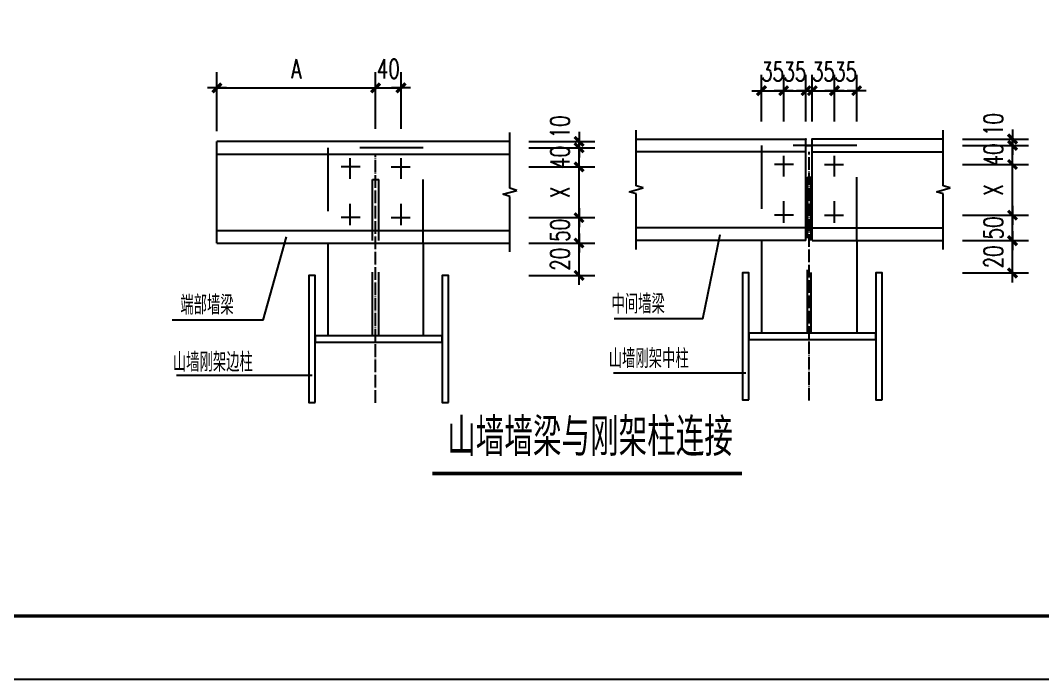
# Model space of a CAD drawing. Extents: x -1389621 to 57380, y -92505 to 283644.
# Drawn here: x -14840 to 4482, y 56395 to 68855 of the extents above; entities that cross this region are included whole.
import ezdxf

# ---------------------------------------------------------------- set-up
doc = ezdxf.new("R2010")
doc.units = 0
doc.header["$LTSCALE"] = 100
doc.header["$MEASUREMENT"] = 0
for name, pattern in [('ACAD_ISO04W100', [30, 24, -3, 0, -3]), ('DOTE', [2.42, 2, -0.2, 0.02, -0.2]), ('F', [0.75, 0.5, -0.25])]:
    doc.linetypes.add(name, pattern=pattern)
doc.layers.get('0').update_dxf_attribs({"linetype": 'CONTINUOUS'})
doc.layers.get('Defpoints').update_dxf_attribs({"linetype": 'CONTINUOUS'})
for name, color, linetype in [('AXIS', 3, 'CONTINUOUS'), ('BORDER', 7, 'CONTINUOUS'), ('DOTE', 1, 'DOTE'), ('TDB_中实线', 7, 'CONTINUOUS'), ('TDB_中心线', 4, 'ACAD_ISO04W100'), ('TDB_文字', 3, 'CONTINUOUS'), ('TDB_细实线', 1, 'CONTINUOUS'), ('TDB_虚线', 2, 'F'), ('TEXT', 7, 'CONTINUOUS'), ('钢梁', 6, 'CONTINUOUS')]:
    doc.layers.add(name, color=color, linetype=linetype)
doc.styles.add('_HZTXT', font='txt.shx', dxfattribs={"width": 0.7, "bigfont": 'HZTXT.shx'})
doc.styles.add('DIM_FONT', font='SIMPLEX', dxfattribs={"width": 0.7, "bigfont": 'GBCBIG'})
doc.styles.add('TSSD_REIN', font='Tssdeng.shx', dxfattribs={"width": 0.7, "bigfont": 'hztxt.shx'})
doc.dimstyles.new('dimn', dxfattribs={"dimtxt": 300, "dimasz": 1, "dimexe": 250, "dimexo": 300, "dimgap": 150, "dimtad": 1, "dimdec": 0, "dimzin": 0, "dimdsep": 46, "dimtxsty": 'DIM_FONT', "dimblk": '_DIMX', "dimcen": 1, "dimclrt": 7, "dimadec": 1, "dimazin": 0, "dimtfac": 1, "dimtdec": 0, "dimtix": 1, "dimtmove": 2, "dimatfit": 3, "dimfxl": 0, "dimtolj": 1, "dimtzin": 0, "dimarcsym": 0})

# ---------------------------------------------------------------- blocks, each defined once
blk = doc.blocks.new('_DIMX')
blk.add_line((-150, 0), (150, 0))
at = {"const_width": 50}
blk.add_lwpolyline([(-70, -70), (70, 70)], dxfattribs=at)
blk = doc.blocks.new('*D2497')
at = {"layer": 'AXIS', "color": 0, "linetype": 'Continuous', "lineweight": -2, "ltscale": 100}
for p, q in [((-560643, -276477), (-559603, -276477)), ((-559853, -276476), (-559853, -276475)), ((-559853, -276987), (-559853, -276477)), ((-560643, -276987), (-559603, -276987)), ((-559853, -276988), (-559853, -276989))]:
    blk.add_line(p, q, dxfattribs=at)
at = {"layer": 'Defpoints', "color": 0, "linetype": 'Continuous', "ltscale": 100}
for p in [(-560943, -276477), (-559853, -276477), (-560943, -276987)]:
    blk.add_point(p, dxfattribs=at)
at = {"layer": 'AXIS', "color": 0, "linetype": 'Continuous', "lineweight": -2, "ltscale": 100, "xscale": 1.00005, "yscale": 1.00005, "zscale": 1.00005}
for p, rotation in [((-559853, -276477), 270), ((-559853, -276987), 90)]:
    blk.add_blockref('_DIMX', p, dxfattribs=dict(at, rotation=rotation))
at = {"layer": 'AXIS', "color": 7, "linetype": 'Continuous', "ltscale": 100, "insert": (-560153, -276732), "char_height": 300, "attachment_point": 5, "rotation": 90, "style": 'DIM_FONT'}
blk.add_mtext('20', dxfattribs=at)
blk = doc.blocks.new('*D2498')
at = {"layer": 'AXIS', "color": 0, "linetype": 'Continuous', "lineweight": -2, "ltscale": 100}
for p, q in [((-560643, -275277), (-559603, -275277)), ((-559853, -276076), (-559853, -275278)), ((-560643, -276077), (-559603, -276077))]:
    blk.add_line(p, q, dxfattribs=at)
at = {"layer": 'Defpoints', "color": 0, "linetype": 'Continuous', "ltscale": 100}
for p in [(-560943, -275277), (-559853, -275277), (-560943, -276077)]:
    blk.add_point(p, dxfattribs=at)
at = {"layer": 'AXIS', "color": 0, "linetype": 'Continuous', "lineweight": -2, "ltscale": 100, "xscale": 1.00005, "yscale": 1.00005, "zscale": 1.00005}
for p, rotation in [((-559853, -275277), 90), ((-559853, -276077), 270)]:
    blk.add_blockref('_DIMX', p, dxfattribs=dict(at, rotation=rotation))
at = {"layer": 'AXIS', "color": 7, "linetype": 'Continuous', "ltscale": 100, "insert": (-560153, -275677), "char_height": 300, "attachment_point": 5, "rotation": 90, "style": 'DIM_FONT'}
blk.add_mtext('\\A1;X', dxfattribs=at)
blk = doc.blocks.new('*D2499')
at = {"layer": 'AXIS', "color": 0, "linetype": 'Continuous', "lineweight": -2, "ltscale": 100}
for p, q in [((-560643, -274977), (-559603, -274977)), ((-559853, -274976), (-559853, -274975)), ((-559853, -275277), (-559853, -274977)), ((-560643, -275277), (-559603, -275277)), ((-559853, -275278), (-559853, -275279))]:
    blk.add_line(p, q, dxfattribs=at)
at = {"layer": 'Defpoints', "color": 0, "linetype": 'Continuous', "ltscale": 100}
for p in [(-560943, -274977), (-559853, -274977), (-560943, -275277)]:
    blk.add_point(p, dxfattribs=at)
at = {"layer": 'AXIS', "color": 0, "linetype": 'Continuous', "lineweight": -2, "ltscale": 100, "xscale": 1.00005, "yscale": 1.00005, "zscale": 1.00005}
for p, rotation in [((-559853, -274977), 270), ((-559853, -275277), 90)]:
    blk.add_blockref('_DIMX', p, dxfattribs=dict(at, rotation=rotation))
at = {"layer": 'AXIS', "color": 7, "linetype": 'Continuous', "ltscale": 100, "insert": (-560153, -275127), "char_height": 300, "attachment_point": 5, "rotation": 90, "style": 'DIM_FONT'}
blk.add_mtext('40', dxfattribs=at)
blk = doc.blocks.new('*D2500')
at = {"layer": 'AXIS', "color": 0, "linetype": 'Continuous', "lineweight": -2, "ltscale": 100}
for p, q in [((-560643, -274877), (-559603, -274877)), ((-560643, -274977), (-559603, -274977)), ((-559853, -274876), (-559853, -274875)), ((-559853, -274977), (-559853, -274877)), ((-559853, -274978), (-559853, -274979))]:
    blk.add_line(p, q, dxfattribs=at)
at = {"layer": 'Defpoints', "color": 0, "linetype": 'Continuous', "ltscale": 100}
for p in [(-560943, -274877), (-560943, -274977), (-559853, -274877)]:
    blk.add_point(p, dxfattribs=at)
at = {"layer": 'AXIS', "color": 0, "linetype": 'Continuous', "lineweight": -2, "ltscale": 100, "xscale": 1.00005, "yscale": 1.00005, "zscale": 1.00005}
for p, rotation in [((-559853, -274877), 270), ((-559853, -274977), 90)]:
    blk.add_blockref('_DIMX', p, dxfattribs=dict(at, rotation=rotation))
at = {"layer": 'AXIS', "color": 7, "linetype": 'Continuous', "ltscale": 100, "insert": (-560153, -274648), "char_height": 300, "attachment_point": 5, "rotation": 90, "style": 'DIM_FONT'}
blk.add_mtext('\\A1;10', dxfattribs=at)
blk = doc.blocks.new('*D2501')
at = {"layer": 'AXIS', "color": 0, "linetype": 'Continuous', "lineweight": -2, "ltscale": 100}
for p, q in [((-560643, -276077), (-559603, -276077)), ((-559853, -276076), (-559853, -276075)), ((-559853, -276477), (-559853, -276077)), ((-560643, -276477), (-559603, -276477)), ((-559853, -276478), (-559853, -276479))]:
    blk.add_line(p, q, dxfattribs=at)
at = {"layer": 'Defpoints', "color": 0, "linetype": 'Continuous', "ltscale": 100}
for p in [(-560943, -276077), (-559853, -276077), (-560943, -276477)]:
    blk.add_point(p, dxfattribs=at)
at = {"layer": 'AXIS', "color": 0, "linetype": 'Continuous', "lineweight": -2, "ltscale": 100, "xscale": 1.00005, "yscale": 1.00005, "zscale": 1.00005}
for p, rotation in [((-559853, -276077), 270), ((-559853, -276477), 90)]:
    blk.add_blockref('_DIMX', p, dxfattribs=dict(at, rotation=rotation))
at = {"layer": 'AXIS', "color": 7, "linetype": 'Continuous', "ltscale": 100, "insert": (-560153, -276277), "char_height": 300, "attachment_point": 5, "rotation": 90, "style": 'DIM_FONT'}
blk.add_mtext('50', dxfattribs=at)
blk = doc.blocks.new('*D2502')
at = {"layer": 'AXIS', "color": 0, "linetype": 'Continuous', "lineweight": -2, "ltscale": 100}
for p, q in [((-565558, -274716), (-565558, -273783)), ((-563058, -274680), (-563058, -273783)), ((-565557, -274033), (-563059, -274033))]:
    blk.add_line(p, q, dxfattribs=at)
at = {"layer": 'Defpoints', "color": 0, "linetype": 'Continuous', "ltscale": 100}
for p in [(-563058, -274033), (-563058, -274980), (-565558, -275016)]:
    blk.add_point(p, dxfattribs=at)
at = {"layer": 'AXIS', "color": 0, "linetype": 'Continuous', "lineweight": -2, "ltscale": 100, "xscale": 1.00005, "yscale": 1.00005, "zscale": 1.00005, "rotation": 180}
blk.add_blockref('_DIMX', (-565558, -274033), dxfattribs=at)
at = {"layer": 'AXIS', "color": 0, "linetype": 'Continuous', "lineweight": -2, "ltscale": 100, "xscale": 1.00005, "yscale": 1.00005, "zscale": 1.00005}
blk.add_blockref('_DIMX', (-563058, -274033), dxfattribs=at)
at = {"layer": 'AXIS', "color": 7, "linetype": 'Continuous', "ltscale": 100, "insert": (-564308, -273733), "char_height": 300, "attachment_point": 5, "style": 'DIM_FONT'}
blk.add_mtext('\\A1;A', dxfattribs=at)
blk = doc.blocks.new('*D2503')
at = {"layer": 'AXIS', "color": 0, "linetype": 'Continuous', "lineweight": -2, "ltscale": 100}
for p, q in [((-563058, -274680), (-563058, -273783)), ((-562658, -274680), (-562658, -273783)), ((-563059, -274033), (-563060, -274033)), ((-563058, -274033), (-562658, -274033)), ((-562657, -274033), (-562656, -274033))]:
    blk.add_line(p, q, dxfattribs=at)
at = {"layer": 'Defpoints', "color": 0, "linetype": 'Continuous', "ltscale": 100}
for p in [(-562658, -274033), (-563058, -274980), (-562658, -274980)]:
    blk.add_point(p, dxfattribs=at)
at = {"layer": 'AXIS', "color": 0, "linetype": 'Continuous', "lineweight": -2, "ltscale": 100, "xscale": 1.00005, "yscale": 1.00005, "zscale": 1.00005}
blk.add_blockref('_DIMX', (-563058, -274033), dxfattribs=at)
at = {"layer": 'AXIS', "color": 0, "linetype": 'Continuous', "lineweight": -2, "ltscale": 100, "xscale": 1.00005, "yscale": 1.00005, "zscale": 1.00005, "rotation": 180}
blk.add_blockref('_DIMX', (-562658, -274033), dxfattribs=at)
at = {"layer": 'AXIS', "color": 7, "linetype": 'Continuous', "ltscale": 100, "insert": (-562858, -273733), "char_height": 300, "attachment_point": 5, "style": 'DIM_FONT'}
blk.add_mtext('\\A1;40', dxfattribs=at)
blk = doc.blocks.new('*D2504')
at = {"layer": 'AXIS', "color": 0, "linetype": 'Continuous', "lineweight": -2, "ltscale": 100}
for p, q in [((-553815, -276439), (-552775, -276439)), ((-553025, -276438), (-553025, -276437)), ((-553025, -276949), (-553025, -276439)), ((-553815, -276949), (-552775, -276949)), ((-553025, -276950), (-553025, -276951))]:
    blk.add_line(p, q, dxfattribs=at)
at = {"layer": 'Defpoints', "color": 0, "linetype": 'Continuous', "ltscale": 100}
for p in [(-554115, -276439), (-553025, -276439), (-554115, -276949)]:
    blk.add_point(p, dxfattribs=at)
at = {"layer": 'AXIS', "color": 0, "linetype": 'Continuous', "lineweight": -2, "ltscale": 100, "xscale": 1.00005, "yscale": 1.00005, "zscale": 1.00005}
for p, rotation in [((-553025, -276439), 270), ((-553025, -276949), 90)]:
    blk.add_blockref('_DIMX', p, dxfattribs=dict(at, rotation=rotation))
at = {"layer": 'AXIS', "color": 7, "linetype": 'Continuous', "ltscale": 100, "insert": (-553325, -276694), "char_height": 300, "attachment_point": 5, "rotation": 90, "style": 'DIM_FONT'}
blk.add_mtext('20', dxfattribs=at)
blk = doc.blocks.new('*D2505')
at = {"layer": 'AXIS', "color": 0, "linetype": 'Continuous', "lineweight": -2, "ltscale": 100}
for p, q in [((-553815, -275239), (-552775, -275239)), ((-553025, -276038), (-553025, -275240)), ((-553815, -276039), (-552775, -276039))]:
    blk.add_line(p, q, dxfattribs=at)
at = {"layer": 'Defpoints', "color": 0, "linetype": 'Continuous', "ltscale": 100}
for p in [(-554115, -275239), (-553025, -275239), (-554115, -276039)]:
    blk.add_point(p, dxfattribs=at)
at = {"layer": 'AXIS', "color": 0, "linetype": 'Continuous', "lineweight": -2, "ltscale": 100, "xscale": 1.00005, "yscale": 1.00005, "zscale": 1.00005}
for p, rotation in [((-553025, -275239), 90), ((-553025, -276039), 270)]:
    blk.add_blockref('_DIMX', p, dxfattribs=dict(at, rotation=rotation))
at = {"layer": 'AXIS', "color": 7, "linetype": 'Continuous', "ltscale": 100, "insert": (-553325, -275639), "char_height": 300, "attachment_point": 5, "rotation": 90, "style": 'DIM_FONT'}
blk.add_mtext('\\A1;X', dxfattribs=at)
blk = doc.blocks.new('*D2506')
at = {"layer": 'AXIS', "color": 0, "linetype": 'Continuous', "lineweight": -2, "ltscale": 100}
for p, q in [((-553815, -274939), (-552775, -274939)), ((-553025, -274938), (-553025, -274937)), ((-553025, -275239), (-553025, -274939)), ((-553815, -275239), (-552775, -275239)), ((-553025, -275240), (-553025, -275241))]:
    blk.add_line(p, q, dxfattribs=at)
at = {"layer": 'Defpoints', "color": 0, "linetype": 'Continuous', "ltscale": 100}
for p in [(-554115, -274939), (-553025, -274939), (-554115, -275239)]:
    blk.add_point(p, dxfattribs=at)
at = {"layer": 'AXIS', "color": 0, "linetype": 'Continuous', "lineweight": -2, "ltscale": 100, "xscale": 1.00005, "yscale": 1.00005, "zscale": 1.00005}
for p, rotation in [((-553025, -274939), 270), ((-553025, -275239), 90)]:
    blk.add_blockref('_DIMX', p, dxfattribs=dict(at, rotation=rotation))
at = {"layer": 'AXIS', "color": 7, "linetype": 'Continuous', "ltscale": 100, "insert": (-553325, -275089), "char_height": 300, "attachment_point": 5, "rotation": 90, "style": 'DIM_FONT'}
blk.add_mtext('40', dxfattribs=at)
blk = doc.blocks.new('*D2507')
at = {"layer": 'AXIS', "color": 0, "linetype": 'Continuous', "lineweight": -2, "ltscale": 100}
for p, q in [((-553815, -274839), (-552775, -274839)), ((-553025, -274838), (-553025, -274837)), ((-553025, -274939), (-553025, -274839)), ((-553815, -274939), (-552775, -274939)), ((-553025, -274940), (-553025, -274941))]:
    blk.add_line(p, q, dxfattribs=at)
at = {"layer": 'Defpoints', "color": 0, "linetype": 'Continuous', "ltscale": 100}
for p in [(-554115, -274839), (-553025, -274839), (-554115, -274939)]:
    blk.add_point(p, dxfattribs=at)
at = {"layer": 'AXIS', "color": 0, "linetype": 'Continuous', "lineweight": -2, "ltscale": 100, "xscale": 1.00005, "yscale": 1.00005, "zscale": 1.00005}
for p, rotation in [((-553025, -274839), 270), ((-553025, -274939), 90)]:
    blk.add_blockref('_DIMX', p, dxfattribs=dict(at, rotation=rotation))
at = {"layer": 'AXIS', "color": 7, "linetype": 'Continuous', "ltscale": 100, "insert": (-553325, -274610), "char_height": 300, "attachment_point": 5, "rotation": 90, "style": 'DIM_FONT'}
blk.add_mtext('\\A1;10', dxfattribs=at)
blk = doc.blocks.new('*D2508')
at = {"layer": 'AXIS', "color": 0, "linetype": 'Continuous', "lineweight": -2, "ltscale": 100}
for p, q in [((-553815, -276039), (-552775, -276039)), ((-553025, -276038), (-553025, -276037)), ((-553025, -276439), (-553025, -276039)), ((-553815, -276439), (-552775, -276439)), ((-553025, -276440), (-553025, -276441))]:
    blk.add_line(p, q, dxfattribs=at)
at = {"layer": 'Defpoints', "color": 0, "linetype": 'Continuous', "ltscale": 100}
for p in [(-554115, -276039), (-553025, -276039), (-554115, -276439)]:
    blk.add_point(p, dxfattribs=at)
at = {"layer": 'AXIS', "color": 0, "linetype": 'Continuous', "lineweight": -2, "ltscale": 100, "xscale": 1.00005, "yscale": 1.00005, "zscale": 1.00005}
for p, rotation in [((-553025, -276039), 270), ((-553025, -276439), 90)]:
    blk.add_blockref('_DIMX', p, dxfattribs=dict(at, rotation=rotation))
at = {"layer": 'AXIS', "color": 7, "linetype": 'Continuous', "ltscale": 100, "insert": (-553325, -276239), "char_height": 300, "attachment_point": 5, "rotation": 90, "style": 'DIM_FONT'}
blk.add_mtext('50', dxfattribs=at)
blk = doc.blocks.new('*D2509')
at = {"layer": 'AXIS', "color": 0, "linetype": 'Continuous', "lineweight": -2, "ltscale": 100}
for p, q in [((-556979, -274561), (-556979, -273827)), ((-556629, -274561), (-556629, -273827)), ((-556980, -274077), (-556981, -274077)), ((-556979, -274077), (-556629, -274077)), ((-556628, -274077), (-556627, -274077))]:
    blk.add_line(p, q, dxfattribs=at)
at = {"layer": 'Defpoints', "color": 0, "linetype": 'Continuous', "ltscale": 100}
for p in [(-556629, -274077), (-556979, -274861), (-556629, -274861)]:
    blk.add_point(p, dxfattribs=at)
at = {"layer": 'AXIS', "color": 0, "linetype": 'Continuous', "lineweight": -2, "ltscale": 100, "xscale": 1.00005, "yscale": 1.00005, "zscale": 1.00005}
blk.add_blockref('_DIMX', (-556979, -274077), dxfattribs=at)
at = {"layer": 'AXIS', "color": 0, "linetype": 'Continuous', "lineweight": -2, "ltscale": 100, "xscale": 1.00005, "yscale": 1.00005, "zscale": 1.00005, "rotation": 180}
blk.add_blockref('_DIMX', (-556629, -274077), dxfattribs=at)
at = {"layer": 'AXIS', "color": 7, "linetype": 'Continuous', "ltscale": 100, "insert": (-556804, -273777), "char_height": 300, "attachment_point": 5, "style": 'DIM_FONT'}
blk.add_mtext('\\A1;35', dxfattribs=at)
blk = doc.blocks.new('*D2510')
at = {"layer": 'AXIS', "color": 0, "linetype": 'Continuous', "lineweight": -2, "ltscale": 100}
for p, q in [((-556629, -274561), (-556629, -273827)), ((-556279, -274561), (-556279, -273827)), ((-556630, -274077), (-556631, -274077)), ((-556629, -274077), (-556279, -274077)), ((-556278, -274077), (-556277, -274077))]:
    blk.add_line(p, q, dxfattribs=at)
at = {"layer": 'Defpoints', "color": 0, "linetype": 'Continuous', "ltscale": 100}
for p in [(-556279, -274077), (-556629, -274861), (-556279, -274861)]:
    blk.add_point(p, dxfattribs=at)
at = {"layer": 'AXIS', "color": 0, "linetype": 'Continuous', "lineweight": -2, "ltscale": 100, "xscale": 1.00005, "yscale": 1.00005, "zscale": 1.00005}
blk.add_blockref('_DIMX', (-556629, -274077), dxfattribs=at)
at = {"layer": 'AXIS', "color": 0, "linetype": 'Continuous', "lineweight": -2, "ltscale": 100, "xscale": 1.00005, "yscale": 1.00005, "zscale": 1.00005, "rotation": 180}
blk.add_blockref('_DIMX', (-556279, -274077), dxfattribs=at)
at = {"layer": 'AXIS', "color": 7, "linetype": 'Continuous', "ltscale": 100, "insert": (-556454, -273777), "char_height": 300, "attachment_point": 5, "style": 'DIM_FONT'}
blk.add_mtext('\\A1;35', dxfattribs=at)
blk = doc.blocks.new('*D2511')
at = {"layer": 'AXIS', "color": 0, "linetype": 'Continuous', "lineweight": -2, "ltscale": 100}
for p, q in [((-556179, -274561), (-556179, -273827)), ((-555829, -274561), (-555829, -273827)), ((-556180, -274077), (-556181, -274077)), ((-556179, -274077), (-555829, -274077)), ((-555828, -274077), (-555827, -274077))]:
    blk.add_line(p, q, dxfattribs=at)
at = {"layer": 'Defpoints', "color": 0, "linetype": 'Continuous', "ltscale": 100}
for p in [(-555829, -274077), (-556179, -274861), (-555829, -274861)]:
    blk.add_point(p, dxfattribs=at)
at = {"layer": 'AXIS', "color": 0, "linetype": 'Continuous', "lineweight": -2, "ltscale": 100, "xscale": 1.00005, "yscale": 1.00005, "zscale": 1.00005}
blk.add_blockref('_DIMX', (-556179, -274077), dxfattribs=at)
at = {"layer": 'AXIS', "color": 0, "linetype": 'Continuous', "lineweight": -2, "ltscale": 100, "xscale": 1.00005, "yscale": 1.00005, "zscale": 1.00005, "rotation": 180}
blk.add_blockref('_DIMX', (-555829, -274077), dxfattribs=at)
at = {"layer": 'AXIS', "color": 7, "linetype": 'Continuous', "ltscale": 100, "insert": (-556004, -273777), "char_height": 300, "attachment_point": 5, "style": 'DIM_FONT'}
blk.add_mtext('\\A1;35', dxfattribs=at)
blk = doc.blocks.new('*D2512')
at = {"layer": 'AXIS', "color": 0, "linetype": 'Continuous', "lineweight": -2, "ltscale": 100}
for p, q in [((-555829, -274561), (-555829, -273827)), ((-555479, -274561), (-555479, -273827)), ((-555830, -274077), (-555831, -274077)), ((-555829, -274077), (-555479, -274077)), ((-555478, -274077), (-555477, -274077))]:
    blk.add_line(p, q, dxfattribs=at)
at = {"layer": 'Defpoints', "color": 0, "linetype": 'Continuous', "ltscale": 100}
for p in [(-555479, -274077), (-555829, -274861), (-555479, -274861)]:
    blk.add_point(p, dxfattribs=at)
at = {"layer": 'AXIS', "color": 0, "linetype": 'Continuous', "lineweight": -2, "ltscale": 100, "xscale": 1.00005, "yscale": 1.00005, "zscale": 1.00005}
blk.add_blockref('_DIMX', (-555829, -274077), dxfattribs=at)
at = {"layer": 'AXIS', "color": 0, "linetype": 'Continuous', "lineweight": -2, "ltscale": 100, "xscale": 1.00005, "yscale": 1.00005, "zscale": 1.00005, "rotation": 180}
blk.add_blockref('_DIMX', (-555479, -274077), dxfattribs=at)
at = {"layer": 'AXIS', "color": 7, "linetype": 'Continuous', "ltscale": 100, "insert": (-555654, -273777), "char_height": 300, "attachment_point": 5, "style": 'DIM_FONT'}
blk.add_mtext('\\A1;35', dxfattribs=at)
blk = doc.blocks.new('A$C512B7E05')
at = {"layer": 'DOTE', "linetype": 'DOTE'}
for p, q in [((3203.4, 1144), (3203.4, 5060.8)), ((10032.1, 1182.4), (10032.1, 5099.2))]:
    blk.add_line(p, q, dxfattribs=at)
at = {"layer": 'TDB_中实线'}
for p, q in [((703.1, 3660.6), (703.1, 5260.8)), ((9982.1, 3699), (9982.1, 5299.2)), ((10082.1, 3699), (10082.1, 5299.2))]:
    blk.add_line(p, q, dxfattribs=at)
at = {"layer": 'TDB_中实线', "ltscale": 100}
for p, q in [((5317.9, 5260.8), (703.1, 5260.8)), ((7306.8, 5299.2), (9982.1, 5299.2)), ((12146.7, 5299.2), (10082.1, 5299.2)), ((703.1, 5060.8), (5317.9, 5060.8)), ((9982.1, 5099.2), (7306.8, 5099.2)), ((10082.1, 5099.2), (12146.7, 5099.2)), ((9982.1, 3899.1), (7306.8, 3899.1)), ((10082.1, 3899.1), (12146.7, 3899.1)), ((703.1, 3860.6), (5317.9, 3860.6)), ((703.1, 3660.6), (5317.9, 3660.6)), ((2453.3, 3660.6), (2453.3, 2200.5)), ((3953.4, 3660.6), (3953.4, 2200.5)), ((9982.1, 3699), (7306.8, 3699)), ((9282.1, 3699), (9282.1, 2238.9)), ((10082.1, 3699), (12146.7, 3699)), ((10782.2, 3699), (10782.2, 2238.9))]:
    blk.add_line(p, q, dxfattribs=at)
at = {"layer": 'TDB_中心线', "ltscale": 20}
for p, q in [((2803.3, 4671.5), (2803.3, 4995.9)), ((3603.4, 4671.5), (3603.4, 4995.9)), ((9632.1, 4710), (9632.1, 5034.3)), ((10432.2, 4710), (10432.2, 5034.3)), ((2958.6, 4860.7), (2659.2, 4860.7)), ((3448.1, 4860.7), (3747.5, 4860.7)), ((9787.4, 4899.2), (9488, 4899.2)), ((10276.9, 4899.2), (10576.3, 4899.2)), ((2803.3, 3941.7), (2803.3, 4280.8)), ((3603.4, 3941.7), (3603.4, 4280.8)), ((9632.1, 3980.1), (9632.1, 4319.2)), ((10432.2, 3980.1), (10432.2, 4319.2)), ((2958.6, 4060.7), (2659.2, 4060.7)), ((3448.1, 4060.7), (3747.5, 4060.7)), ((9787.4, 4099.1), (9488, 4099.1)), ((10276.9, 4099.1), (10576.3, 4099.1))]:
    blk.add_line(p, q, dxfattribs=at)
at = {"layer": 'TDB_文字', "color": 3}
for p, q in [((1429.7, 2443.7), (1801.7, 3759.5)), ((8360.2, 2468.3), (8630.5, 3797.9)), ((1429.7, 2443.7), (0, 2443.7)), ((8360.2, 2468.3), (6961.2, 2469.3)), ((9034.2, 1610.2), (6950.7, 1610.2)), ((2205.4, 1571.8), (68.9, 1571.8))]:
    blk.add_line(p, q, dxfattribs=at)
at = {"layer": 'TDB_文字', "const_width": 60}
blk.add_lwpolyline([(4095.5, 30), (8973.2, 30)], dxfattribs=at)
at = {"layer": 'TDB_细实线'}
for p, q in [((5317.9, 4525.7), (5317.9, 5400.8)), ((7306.8, 4564.1), (7306.8, 5439.2)), ((12146.7, 4564.1), (12146.7, 5439.2)), ((5427.3, 4490.2), (5317.9, 4525.7)), ((7197.4, 4469.7), (7416.2, 4528.6)), ((7416.2, 4528.6), (7306.8, 4564.1)), ((12037.3, 4469.7), (12256.1, 4528.6)), ((12256.1, 4528.6), (12146.7, 4564.1)), ((5208.5, 4431.2), (5427.3, 4490.2)), ((5317.9, 4395.7), (5208.5, 4431.2)), ((5317.9, 4395.7), (5208.5, 4431.2)), ((5317.9, 3520.6), (5317.9, 4395.7)), ((7306.8, 4434.1), (7197.4, 4469.7)), ((7306.8, 3559), (7306.8, 4434.1)), ((12146.7, 4434.1), (12037.3, 4469.7)), ((12146.7, 3559), (12146.7, 4434.1))]:
    blk.add_line(p, q, dxfattribs=at)
for points in [[(2253.3, 1150.4), (2253.3, 3150.6), (2153.2, 3150.6), (2153.2, 1150.4)], [(4353.5, 1150.4), (4353.5, 3150.6), (4253.5, 3150.6), (4253.5, 1150.4)], [(9082, 1188.8), (9082, 3189), (8982, 3189), (8982, 1188.8)], [(11182.3, 1188.8), (11182.3, 3189), (11082.2, 3189), (11082.2, 1188.8)], [(4253.5, 2100.5), (4253.5, 2200.5), (2253.3, 2200.5), (2253.3, 2100.5)], [(11082.2, 2138.9), (11082.2, 2238.9), (9082, 2238.9), (9082, 2138.9)]]:
    blk.add_lwpolyline(points, close=True, dxfattribs=at)
at = {"layer": 'TDB_虚线', "ltscale": 20}
for p, q in [((3953.4, 5160.8), (2453.3, 5160.8)), ((2453.3, 5160.8), (2453.3, 3660.6)), ((3953.4, 3660.6), (3953.4, 5160.8)), ((10782.2, 5199.2), (9282.1, 5199.2)), ((9282.1, 5199.2), (9282.1, 3699)), ((9982.1, 5199.2), (10082.1, 5199.2)), ((10782.2, 3699), (10782.2, 5199.2)), ((10005.7, 4699.1), (10060.2, 4699.1)), ((10005.7, 2238.9), (10005.7, 4699.1)), ((10060.2, 4699.1), (10060.2, 2238.9)), ((3153.3, 4660.7), (3253.4, 4660.7)), ((3153.3, 2200.5), (3153.3, 4660.7)), ((3253.4, 2200.5), (3253.4, 4660.7))]:
    blk.add_line(p, q, dxfattribs=at)
for p in [(9982.1, 5299.2), (9982.1, 5199.2), (10082.1, 5299.2), (10082.1, 5199.2)]:
    blk.add_point(p, dxfattribs=at)
at = {"layer": 'TDB_中实线', "style": '_HZTXT', "width": 0.7}
for s, p in [('端部墙梁', (127.5, 2534.6)), ('中间墙梁', (6919.8, 2550.4)), ('山墙刚架边柱', (9.2, 1635.4)), ('山墙刚架中柱', (6875.7, 1690.3))]:
    blk.add_text(s, height=300.03, dxfattribs=at).set_placement(p)
at = {"layer": 'TEXT', "style": 'TSSD_REIN', "width": 0.75}
blk.add_text('山墙墙梁与刚架柱连接', height=600.06, dxfattribs=at).set_placement((4331.2, 304.8))
at = {"layer": 'AXIS', "linetype": 'Continuous'}
for base, p1, p2, text, picture, middle in [((3203.4, 6104.6), (703.1, 5122), (3203.4, 5158), 'A', '*D2502', (1953.2, 6404.6)), ((3603.4, 6104.6), (3203.4, 5158), (3603.4, 5158), '40', '*D2503', (3403.4, 6404.6)), ((9632.1, 6061.2), (9282.1, 5277), (9632.1, 5277), '35', '*D2509', (9457.1, 6361.2)), ((9982.1, 6061.2), (9632.1, 5277), (9982.1, 5277), '35', '*D2510', (9807.1, 6361.2)), ((10432.2, 6061.2), (10082.1, 5277), (10432.2, 5277), '35', '*D2511', (10257.2, 6361.2)), ((10782.2, 6061.2), (10432.2, 5277), (10782.2, 5277), '35', '*D2512', (10607.2, 6361.2))]:
    dim = blk.add_linear_dim(base=base, p1=p1, p2=p2, text=text, dimstyle='dimn', override={"dimscale": 1.00005, "dimlfac": 0.99995}, dxfattribs=at)
    dim.commit()
    dim.dimension.update_dxf_attribs({"geometry": picture, "text_midpoint": middle, "insert": (566261.4, 280138)})
for base, p1, p2, picture, middle in [((6408, 5260.8), (5317.9, 5160.8), (5317.9, 5260.8), '*D2500', (6107.9, 5489.8)), ((13236.7, 5299.2), (12146.7, 5199.2), (12146.7, 5299.2), '*D2507', (12936.7, 5528.2))]:
    dim = blk.add_linear_dim(base=base, p1=p1, p2=p2, angle=90, text='10', dimstyle='dimn', override={"dimscale": 1.00005, "dimlfac": 0.99995}, dxfattribs=at)
    dim.commit()
    dim.dimension.update_dxf_attribs({"geometry": picture, "text_midpoint": middle, "dimtype": 128, "insert": (566261.4, 280138)})
for base, p1, p2, text, picture, middle in [((13236.7, 5199.2), (12146.7, 4899.2), (12146.7, 5199.2), '40', '*D2506', (12936.7, 5049.2)), ((6408, 5160.8), (5317.9, 4860.7), (5317.9, 5160.8), '40', '*D2499', (6107.9, 5010.8)), ((6408, 4860.7), (5317.9, 4060.7), (5317.9, 4860.7), 'X', '*D2498', (6107.9, 4460.7)), ((13236.7, 4899.2), (12146.7, 4099.1), (12146.7, 4899.2), 'X', '*D2505', (12936.7, 4499.1)), ((6408, 4060.7), (5317.9, 3660.6), (5317.9, 4060.7), '50', '*D2501', (6107.9, 3860.6)), ((13236.7, 4099.1), (12146.7, 3699), (12146.7, 4099.1), '50', '*D2508', (12936.7, 3899.1)), ((6408, 3660.6), (5317.9, 3150.6), (5317.9, 3660.6), '20', '*D2497', (6107.9, 3405.6)), ((13236.7, 3699), (12146.7, 3189), (12146.7, 3699), '20', '*D2504', (12936.7, 3444))]:
    dim = blk.add_linear_dim(base=base, p1=p1, p2=p2, angle=90, text=text, dimstyle='dimn', override={"dimscale": 1.00005, "dimlfac": 0.99995}, dxfattribs=at)
    dim.commit()
    dim.dimension.update_dxf_attribs({"geometry": picture, "text_midpoint": middle, "insert": (566261.4, 280138)})

msp = doc.modelspace()

# ---------------------------------------------------------------- linework, layer by layer
at = {"layer": 'BORDER'}
msp.add_lwpolyline([(-43539.856, 56395.346), (-43539.856, 127675.346), (57380.144, 127675.346), (57380.144, 56395.346)], close=True, dxfattribs=at)
at = {"layer": 'BORDER', "const_width": 60}
msp.add_lwpolyline([(-40539.856, 57595.346), (-40539.856, 126475.346), (56180.144, 126475.346), (56180.144, 57595.346)], close=True, dxfattribs=at)

# ---------------------------------------------------------------- block references
at = {"layer": '钢梁', "ltscale": 100, "xscale": 1.200011997437105, "yscale": 1.200011997576803, "zscale": 1.2000119976}
msp.add_blockref('A$C512B7E05', (-11970.303, 60253.934), dxfattribs=at)

doc.saveas('drawing.dxf')
